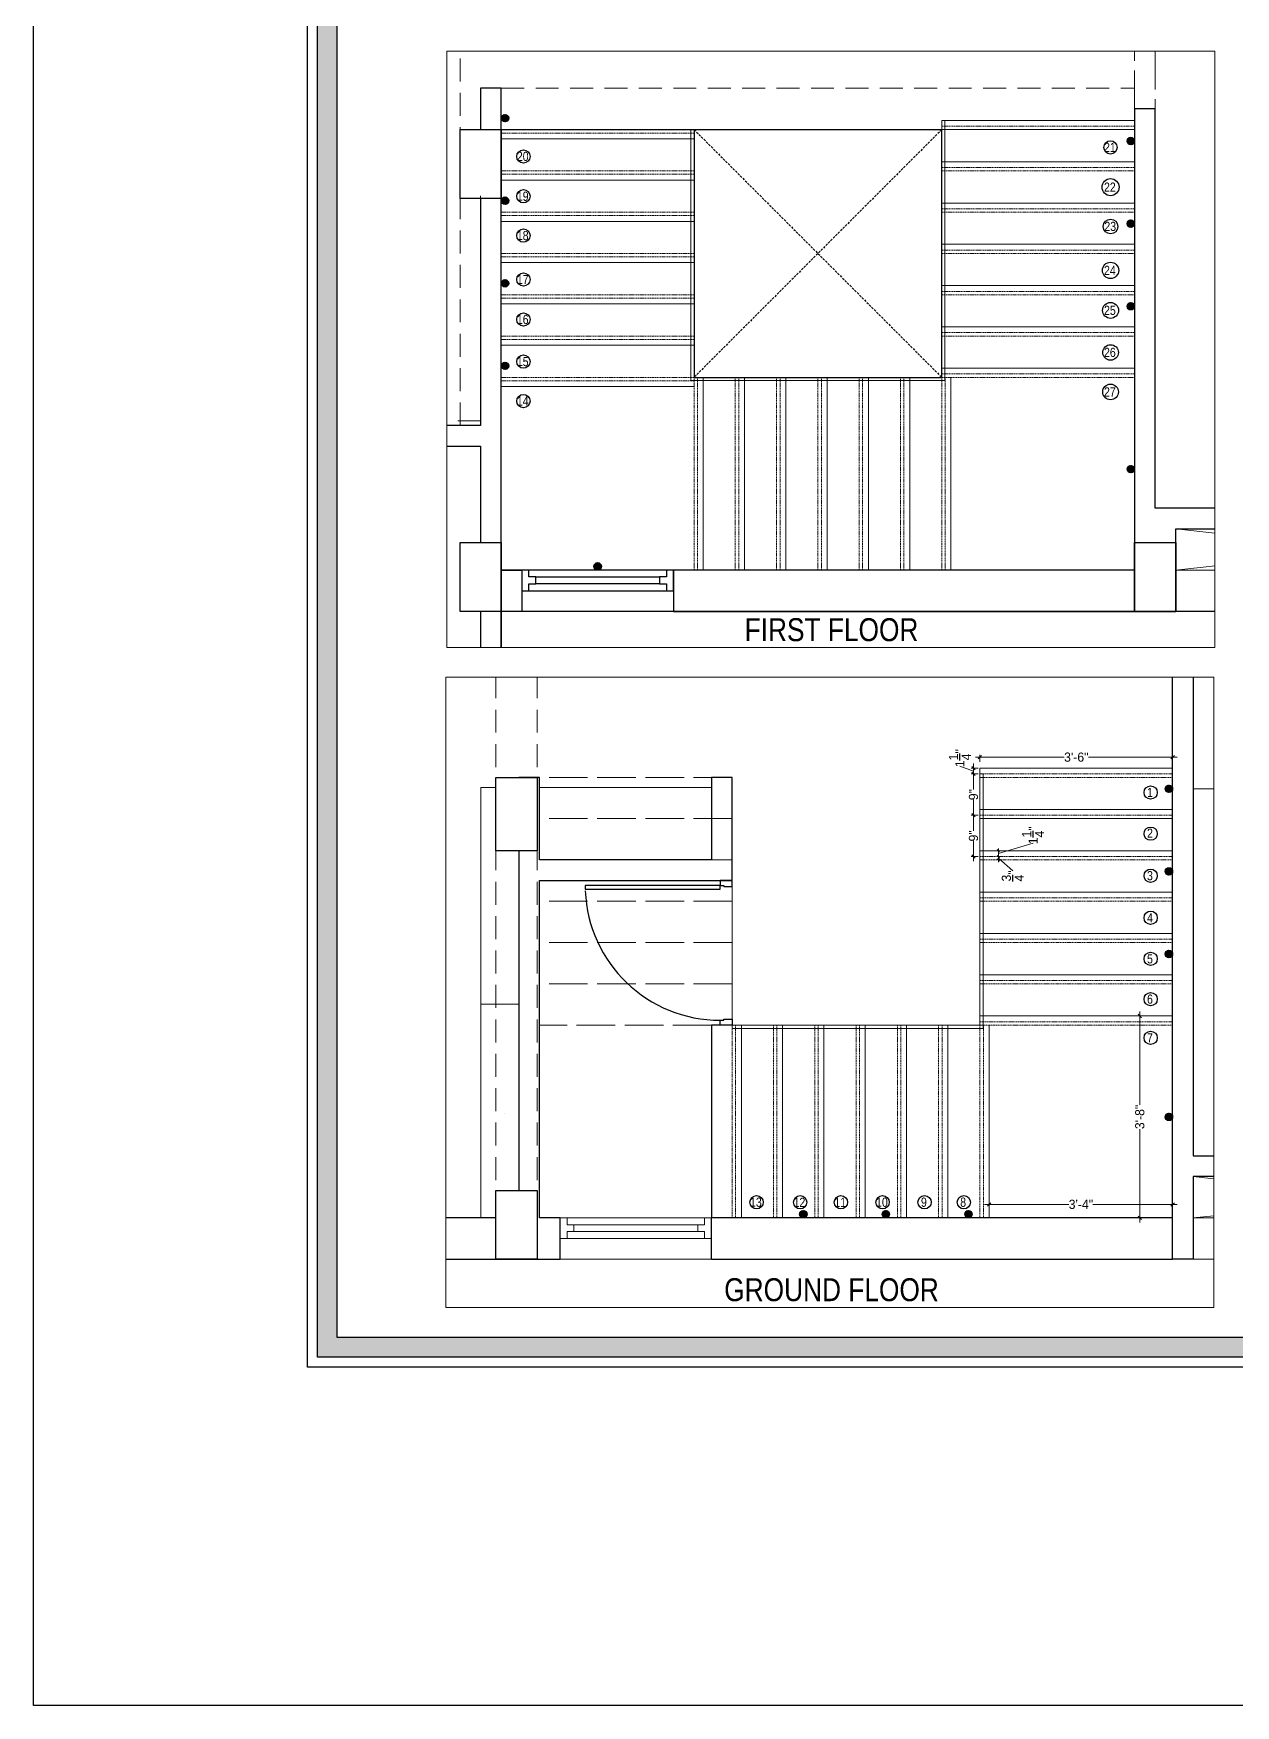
# Model space of a CAD drawing. Header units: millimetres. Extents: x 56222 to 3066687, y -650199 to -121287.
# Drawn here: x 150905.3 to 151167.3, y -180607.4 to -180243 of the extents above; entities that cross this region are included whole.
import ezdxf

# ---------------------------------------------------------------- set-up
doc = ezdxf.new("R2010")
doc.units = ezdxf.units.MM
doc.header["$MEASUREMENT"] = 0
doc.header["$PDMODE"] = 35
for name, pattern in [('ACAD_ISO02W100', [15, 12, -3]), ('ACAD_ISO04W100', [30, 24, -3, 0, -3]), ('DASHED', [0.75, 0.5, -0.25]), ('DASHED2', [0.375, 0.25, -0.125])]:
    doc.linetypes.add(name, pattern=pattern)
doc.layers.get('Defpoints').update_dxf_attribs({"color": 220})
for name, color, linetype in [('AR DOOR', 40, 'Continuous'), ('AR ELE-5', 134, 'Continuous'), ('AR HATCH-7', 7, 'Continuous'), ('GROUND FLOOR  ( Text )', 251, 'Continuous'), ('SECTION ( Text )', 250, 'Continuous')]:
    doc.layers.add(name, color=color, linetype=linetype)
for name, color, linetype, lineweight in [('COLUMN', 1, 'Continuous', 30), ('dim05', 1, 'Continuous', 13), ('FIRST FLOOR', 7, 'Continuous', 9), ('FIRST FLOOR_( PLine )_', 251, 'Continuous', 30), ('FIRST FLOOR_( STAIR )', 251, 'Continuous', 9), ('FUR', 250, 'Continuous', 0), ('GROUND FLOOR', 7, 'Continuous', 9), ('GROUND FLOOR  ( PLINE )', 251, 'Continuous', 30), ('GROUND FLOOR ( DW_RAIL )', 7, 'Continuous', 9), ('GROUND FLOOR ( STAIR )', 251, 'Continuous', 9), ('Labelling', 1, 'Continuous', 25), ('NAME PLATE', 7, 'Continuous', 25), ('SECOND FLOOR', 7, 'Continuous', 9), ('wall', 7, 'Continuous', 30), ('XX~SLAB ( BEAM )~ ( DIM )', 7, 'Continuous', 9)]:
    doc.layers.add(name, color=color, linetype=linetype, lineweight=lineweight)
doc.layers.add('XX~SLAB ( PLINE )', color=251, linetype='Continuous', plot=False)
doc.styles.add('century g', font='GOTHIC.TTF')
doc.styles.add("Cn_BT_0'-0", font='swissc.ttf')
doc.styles.add('KATHA', font='swissc.ttf')
doc.dimstyles.new('Archana', dxfattribs={"dimtxt": 2, "dimasz": 0.75, "dimexe": 0.5, "dimexo": 0.5, "dimgap": 0, "dimtad": 0, "dimzin": 0, "dimdsep": 46, "dimlunit": 4, "dimtxsty": 'century g', "dimblk": 'OBLIQUE', "dimcen": 0, "dimdle": 1, "dimclrd": 256, "dimclre": 256, "dimclrt": 256, "dimadec": 0, "dimazin": 0, "dimtfac": 1, "dimtofl": 0, "dimtmove": 1, "dimatfit": 3, "dimfxl": 1, "dimfxlon": 1, "dimtolj": 1, "dimtzin": 0, "dimlwd": -1, "dimlwe": -1, "dimarcsym": 0})

# ---------------------------------------------------------------- blocks, each defined once
blk = doc.blocks.new('*U18')
for points in [[(0, 0), (0, 1120), (-30, 1120), (-30, 0)], [(40, 0), (0, 0), (0, -30), (-10, -30), (-10, -100), (40, -100)], [(-1160, 0), (-1120, 0), (-1120, -30), (-1110, -30), (-1110, -100), (-1160, -100)]]:
    blk.add_lwpolyline(points, close=True)
at = {"layer": 'AR ELE-5', "linetype": 'ByBlock', "ltscale": 15}
blk.add_arc((2, -1), 1122, 92.373, 179.9653, dxfattribs=at)
blk = doc.blocks.new('_Oblique')
at = {"layer": 'wall', "color": 0, "lineweight": -2}
blk.add_line((-0.5, -0.5), (0.5, 0.5), dxfattribs=at)
blk = doc.blocks.new('*D247')
at = {"layer": 'Defpoints', "color": 0, "lineweight": 30, "transparency": 16777216}
for p in [(151111.55, -180404.41), (151110.15, -180413.41), (151111.55, -180413.41)]:
    blk.add_point(p, dxfattribs=at)
at = {"layer": 'dim05', "transparency": 16777216}
for p, q in [((151111.15, -180404.41), (151109.65, -180404.41)), ((151111.15, -180413.41), (151109.65, -180413.41))]:
    blk.add_line(p, q, dxfattribs=at)
at = {"layer": 'dim05', "color": 240, "true_color": 0xed1f24, "transparency": 16777216}
for p, q in [((151110.15, -180403.41), (151110.15, -180407.8)), ((151110.15, -180414.41), (151110.15, -180410.01))]:
    blk.add_line(p, q, dxfattribs=at)
at = {"layer": 'dim05', "color": 240, "true_color": 0xed1f24, "transparency": 16777216, "xscale": 0.75, "yscale": 0.75, "zscale": 0.75}
for p, rotation in [((151110.15, -180404.41), 90), ((151110.15, -180413.41), 270)]:
    blk.add_blockref('_Oblique', p, dxfattribs=dict(at, rotation=rotation))
at = {"layer": 'dim05', "color": 5, "lineweight": 25, "transparency": 16777216, "insert": (151110.15, -180408.91), "char_height": 2, "attachment_point": 5, "rotation": 90, "style": 'century g'}
blk.add_mtext('\\A1;9"', dxfattribs=at)
blk = doc.blocks.new('*D246')
at = {"layer": 'Defpoints', "color": 0, "lineweight": 30, "transparency": 16777216}
for p in [(151111.55, -180413.41), (151110.15, -180422.41), (151111.55, -180422.41)]:
    blk.add_point(p, dxfattribs=at)
at = {"layer": 'dim05', "color": 240, "true_color": 0xed1f24, "transparency": 16777216}
for p, q in [((151110.15, -180412.41), (151110.15, -180416.8)), ((151110.15, -180423.41), (151110.15, -180419.01))]:
    blk.add_line(p, q, dxfattribs=at)
at = {"layer": 'dim05', "transparency": 16777216}
for p, q in [((151111.15, -180413.41), (151109.65, -180413.41)), ((151111.15, -180422.41), (151109.65, -180422.41))]:
    blk.add_line(p, q, dxfattribs=at)
at = {"layer": 'dim05', "color": 240, "true_color": 0xed1f24, "transparency": 16777216, "xscale": 0.75, "yscale": 0.75, "zscale": 0.75}
for p, rotation in [((151110.15, -180413.41), 90), ((151110.15, -180422.41), 270)]:
    blk.add_blockref('_Oblique', p, dxfattribs=dict(at, rotation=rotation))
at = {"layer": 'dim05', "color": 5, "lineweight": 25, "transparency": 16777216, "insert": (151110.15, -180417.91), "char_height": 2, "attachment_point": 5, "rotation": 90, "style": 'century g'}
blk.add_mtext('\\A1;9"', dxfattribs=at)
blk = doc.blocks.new('*D248')
at = {"layer": 'Defpoints', "color": 0, "lineweight": 30, "transparency": 16777216}
for p in [(151153.55, -180400.76), (151111.55, -180403.16), (151153.55, -180403.16)]:
    blk.add_point(p, dxfattribs=at)
at = {"layer": 'dim05', "color": 240, "true_color": 0xed1f24, "transparency": 16777216}
for p, q in [((151110.55, -180400.76), (151129.92, -180400.76)), ((151154.55, -180400.76), (151135.18, -180400.76))]:
    blk.add_line(p, q, dxfattribs=at)
at = {"layer": 'dim05', "transparency": 16777216}
for p, q in [((151111.55, -180401.76), (151111.55, -180400.26)), ((151153.55, -180401.76), (151153.55, -180400.26))]:
    blk.add_line(p, q, dxfattribs=at)
at = {"layer": 'dim05', "color": 240, "true_color": 0xed1f24, "transparency": 16777216, "xscale": 0.75, "yscale": 0.75, "zscale": 0.75, "rotation": 180}
blk.add_blockref('_Oblique', (151111.55, -180400.76), dxfattribs=at)
at = {"layer": 'dim05', "color": 240, "true_color": 0xed1f24, "transparency": 16777216, "xscale": 0.75, "yscale": 0.75, "zscale": 0.75}
blk.add_blockref('_Oblique', (151153.55, -180400.76), dxfattribs=at)
at = {"layer": 'dim05', "color": 5, "lineweight": 25, "transparency": 16777216, "insert": (151132.55, -180400.76), "char_height": 2, "attachment_point": 5, "style": 'century g'}
blk.add_mtext('\\A1;3\'-6"', dxfattribs=at)
blk = doc.blocks.new('*D249')
at = {"layer": 'Defpoints', "color": 0, "lineweight": 30, "transparency": 16777216}
for p in [(151115.42, -180422.41), (151115.42, -180423.16), (151115.56, -180422.41)]:
    blk.add_point(p, dxfattribs=at)
at = {"layer": 'dim05', "transparency": 16777216}
for p, q in [((151115.42, -180422.41), (151116.06, -180422.41)), ((151115.42, -180423.16), (151116.06, -180423.16))]:
    blk.add_line(p, q, dxfattribs=at)
at = {"layer": 'dim05', "color": 240, "true_color": 0xed1f24, "transparency": 16777216}
for p, q in [((151115.56, -180423.66), (151115.56, -180421.91)), ((151115.56, -180422.78), (151118.71, -180425.5))]:
    blk.add_line(p, q, dxfattribs=at)
at = {"layer": 'dim05', "color": 240, "true_color": 0xed1f24, "transparency": 16777216, "xscale": 0.5, "yscale": 0.5, "zscale": 0.5}
for p, rotation in [((151115.56, -180422.41), 90), ((151115.56, -180423.16), 270)]:
    blk.add_blockref('_Oblique', p, dxfattribs=dict(at, rotation=rotation))
at = {"layer": 'dim05', "color": 5, "lineweight": 25, "transparency": 16777216, "insert": (151118.71, -180426.64), "char_height": 2, "attachment_point": 5, "rotation": 90, "style": 'century g'}
blk.add_mtext('\\A1;{\\H1x;\\S3/4;}"', dxfattribs=at)
blk = doc.blocks.new('*D250')
at = {"layer": 'Defpoints', "color": 0, "lineweight": 30, "transparency": 16777216}
for p in [(151115.56, -180421.16), (151115.56, -180421.16), (151115.56, -180422.41)]:
    blk.add_point(p, dxfattribs=at)
at = {"layer": 'dim05', "color": 240, "true_color": 0xed1f24, "transparency": 16777216}
for p, q in [((151115.56, -180421.78), (151123.14, -180419.51)), ((151115.56, -180422.91), (151115.56, -180420.66))]:
    blk.add_line(p, q, dxfattribs=at)
at = {"layer": 'dim05', "transparency": 16777216}
for p, q in [((151115.56, -180421.16), (151116.06, -180421.16)), ((151115.56, -180422.41), (151116.06, -180422.41))]:
    blk.add_line(p, q, dxfattribs=at)
at = {"layer": 'dim05', "color": 240, "true_color": 0xed1f24, "transparency": 16777216, "xscale": 0.5, "yscale": 0.5, "zscale": 0.5}
for p, rotation in [((151115.56, -180421.16), 90), ((151115.56, -180422.41), 270)]:
    blk.add_blockref('_Oblique', p, dxfattribs=dict(at, rotation=rotation))
at = {"layer": 'dim05', "color": 5, "lineweight": 25, "transparency": 16777216, "insert": (151123.14, -180417.79), "char_height": 2, "attachment_point": 5, "rotation": 90, "style": 'century g'}
blk.add_mtext('\\A1;1{\\H1x;\\S1/4;}"', dxfattribs=at)
blk = doc.blocks.new('*D251')
at = {"layer": 'Defpoints', "color": 0, "lineweight": 30, "transparency": 16777216}
for p in [(151153.55, -180457.16), (151146.4, -180501.16), (151153.55, -180501.16)]:
    blk.add_point(p, dxfattribs=at)
at = {"layer": 'dim05', "color": 240, "true_color": 0xed1f24, "transparency": 16777216}
for p, q in [((151146.4, -180456.16), (151146.4, -180476.53)), ((151146.4, -180502.16), (151146.4, -180481.79))]:
    blk.add_line(p, q, dxfattribs=at)
at = {"layer": 'dim05', "transparency": 16777216}
for p, q in [((151147.4, -180457.16), (151145.9, -180457.16)), ((151147.4, -180501.16), (151145.9, -180501.16))]:
    blk.add_line(p, q, dxfattribs=at)
at = {"layer": 'dim05', "color": 240, "true_color": 0xed1f24, "transparency": 16777216, "xscale": 0.75, "yscale": 0.75, "zscale": 0.75}
for p, rotation in [((151146.4, -180457.16), 90), ((151146.4, -180501.16), 270)]:
    blk.add_blockref('_Oblique', p, dxfattribs=dict(at, rotation=rotation))
at = {"layer": 'dim05', "color": 5, "lineweight": 25, "transparency": 16777216, "insert": (151146.4, -180479.16), "char_height": 2, "attachment_point": 5, "rotation": 90, "style": 'century g'}
blk.add_mtext('\\A1;3\'-8"', dxfattribs=at)
blk = doc.blocks.new('*D252')
at = {"layer": 'Defpoints', "color": 0, "lineweight": 30, "transparency": 16777216}
for p in [(151110.15, -180403.16), (151111.55, -180403.16), (151111.55, -180404.41)]:
    blk.add_point(p, dxfattribs=at)
at = {"layer": 'dim05', "color": 240, "true_color": 0xed1f24, "transparency": 16777216}
for p, q in [((151110.15, -180403.78), (151107.18, -180402.7)), ((151110.15, -180405.41), (151110.15, -180402.16))]:
    blk.add_line(p, q, dxfattribs=at)
at = {"layer": 'dim05', "transparency": 16777216}
for p, q in [((151111.15, -180403.16), (151109.65, -180403.16)), ((151111.15, -180404.41), (151109.65, -180404.41))]:
    blk.add_line(p, q, dxfattribs=at)
at = {"layer": 'dim05', "color": 240, "true_color": 0xed1f24, "transparency": 16777216, "xscale": 0.75, "yscale": 0.75, "zscale": 0.75}
for p, rotation in [((151110.15, -180403.16), 90), ((151110.15, -180404.41), 270)]:
    blk.add_blockref('_Oblique', p, dxfattribs=dict(at, rotation=rotation))
at = {"layer": 'dim05', "color": 5, "lineweight": 25, "transparency": 16777216, "insert": (151107.18, -180400.98), "char_height": 2, "attachment_point": 5, "rotation": 90, "style": 'century g'}
blk.add_mtext('\\A1;1{\\H1x;\\S1/4;}"', dxfattribs=at)
blk = doc.blocks.new('LAYOUT FILE')
at = {"layer": 'NAME PLATE', "true_color": 0xd39e00}
h = blk.add_hatch(color=42, dxfattribs=at)
h.paths.add_polyline_path([(3346889.83, -513806.18), (3346889.83, -514260.7), (3347535.56, -514260.7), (3347535.56, -513806.18)])
h.paths.add_polyline_path([(3346894.36, -513810.71), (3347531.03, -513810.71), (3347531.03, -514256.17), (3346894.36, -514256.17)], flags=16)
at = {"layer": 'NAME PLATE', "color": 42, "true_color": 0xd39e00}
for points in [[(3346887.56, -513803.91), (3347537.83, -513803.91), (3347537.83, -514262.96), (3346887.56, -514262.96)], [(3346889.83, -513806.18), (3347535.56, -513806.18), (3347535.56, -514260.7), (3346889.83, -514260.7)], [(3346894.36, -513810.71), (3347531.03, -513810.71), (3347531.03, -514256.17), (3346894.36, -514256.17)]]:
    blk.add_lwpolyline(points, close=True, dxfattribs=at)
blk = doc.blocks.new('*D310')
at = {"layer": 'Defpoints', "color": 0, "lineweight": 30, "transparency": 16777216}
for p in [(151113.55, -180498.22), (151153.55, -180498.22), (151153.55, -180498.22)]:
    blk.add_point(p, dxfattribs=at)
at = {"layer": 'dim05', "color": 240, "true_color": 0xed1f24, "transparency": 16777216}
for p, q in [((151112.55, -180498.22), (151130.92, -180498.22)), ((151154.55, -180498.22), (151136.18, -180498.22))]:
    blk.add_line(p, q, dxfattribs=at)
at = {"layer": 'dim05', "transparency": 16777216}
for p, q in [((151113.55, -180498.22), (151113.55, -180497.72)), ((151153.55, -180498.22), (151153.55, -180497.72))]:
    blk.add_line(p, q, dxfattribs=at)
at = {"layer": 'dim05', "color": 240, "true_color": 0xed1f24, "transparency": 16777216, "xscale": 0.75, "yscale": 0.75, "zscale": 0.75, "rotation": 180}
blk.add_blockref('_Oblique', (151113.55, -180498.22), dxfattribs=at)
at = {"layer": 'dim05', "color": 240, "true_color": 0xed1f24, "transparency": 16777216, "xscale": 0.75, "yscale": 0.75, "zscale": 0.75}
blk.add_blockref('_Oblique', (151153.55, -180498.22), dxfattribs=at)
at = {"layer": 'dim05', "color": 5, "lineweight": 25, "transparency": 16777216, "insert": (151133.55, -180498.22), "char_height": 2, "attachment_point": 5, "style": 'century g'}
blk.add_mtext('\\A1;3\'-4"', dxfattribs=at)

msp = doc.modelspace()

# ---------------------------------------------------------------- hatches: boundary and pattern name
at = {"layer": 'AR HATCH-7', "lineweight": 30, "true_color": 0xcd6928, "transparency": 33554684}
h = msp.add_hatch(dxfattribs=at)
h.set_pattern_fill('ANSI31', color=32)
h.set_pattern_definition([(45, (-144.69564, 146.16683), (-0.08838834765, 0.08838834765), [])])
h.paths.add_polyline_path([(151008.856, -180261.489, 1), (151007.234, -180261.489, 1)])
h = msp.add_hatch(dxfattribs=at)
h.set_pattern_fill('ANSI31', color=32)
h.set_pattern_definition([(45, (-8.31787, 141.16683), (-0.08838834765, 0.08838834765), [])])
h.paths.add_polyline_path([(151145.234, -180266.489, 1), (151143.612, -180266.489, 1)])
h = msp.add_hatch(dxfattribs=at)
h.set_pattern_fill('ANSI31', color=32)
h.set_pattern_definition([(45, (-144.69564, 128.16683), (-0.08838834765, 0.08838834765), [])])
h.paths.add_polyline_path([(151008.856, -180279.489, 1), (151007.234, -180279.489, 1)])
h = msp.add_hatch(dxfattribs=at)
h.set_pattern_fill('ANSI31', color=32)
h.set_pattern_definition([(45, (-8.31787, 123.16683), (-0.08838834765, 0.08838834765), [])])
h.paths.add_polyline_path([(151145.234, -180284.489, 1), (151143.612, -180284.489, 1)])
h = msp.add_hatch(dxfattribs=at)
h.set_pattern_fill('ANSI31', color=32)
h.set_pattern_definition([(45, (-144.69564, 110.16683), (-0.08838834765, 0.08838834765), [])])
h.paths.add_polyline_path([(151008.856, -180297.489, 1), (151007.234, -180297.489, 1)])
h = msp.add_hatch(dxfattribs=at)
h.set_pattern_fill('ANSI31', color=32)
h.set_pattern_definition([(45, (-8.31787, 105.16683), (-0.08838834765, 0.08838834765), [])])
h.paths.add_polyline_path([(151145.234, -180302.489, 1), (151143.612, -180302.489, 1)])
h = msp.add_hatch(dxfattribs=at)
h.set_pattern_fill('ANSI31', color=32)
h.set_pattern_definition([(45, (-144.69564, 92.16683), (-0.08838834765, 0.08838834765), [])])
h.paths.add_polyline_path([(151008.856, -180315.489, 1), (151007.234, -180315.489, 1)])
h = msp.add_hatch(dxfattribs=at)
h.set_pattern_fill('ANSI31', color=32)
h.set_pattern_definition([(45, (-8.31787, 69.66683), (-0.08838834765, 0.08838834765), [])])
h.paths.add_polyline_path([(151145.234, -180337.989, 1), (151143.612, -180337.989, 1)])
h = msp.add_hatch(dxfattribs=at)
h.set_pattern_fill('ANSI31', color=32)
h.set_pattern_definition([(45, (-124.50677, 48.47794), (-0.08838834765, 0.08838834765), [])])
h.paths.add_polyline_path([(151029.045, -180359.178, 1), (151027.423, -180359.178, 1)])
h = msp.add_hatch(dxfattribs=at)
h.set_pattern_fill('ANSI31', color=32)
h.set_pattern_definition([(45, (0, 0), (-0.08838834765, 0.08838834765), [])])
h.paths.add_polyline_path([(151153.552, -180407.656, 1), (151151.93, -180407.656, 1)])
h = msp.add_hatch(dxfattribs=at)
h.set_pattern_fill('ANSI31', color=32)
h.set_pattern_definition([(45, (-3e-11, -18), (-0.08838834765, 0.08838834765), [])])
h.paths.add_polyline_path([(151153.552, -180425.656, 1), (151151.93, -180425.656, 1)])
h = msp.add_hatch(dxfattribs=at)
h.set_pattern_fill('ANSI31', color=32)
h.set_pattern_definition([(45, (-3e-11, -36), (-0.08838834765, 0.08838834765), [])])
h.paths.add_polyline_path([(151153.552, -180443.656, 1), (151151.93, -180443.656, 1)])
h = msp.add_hatch(dxfattribs=at)
h.set_pattern_fill('ANSI31', color=32)
h.set_pattern_definition([(45, (-3e-11, -71.5), (-0.08838834765, 0.08838834765), [])])
h.paths.add_polyline_path([(151153.552, -180479.156, 1), (151151.93, -180479.156, 1)])
h = msp.add_hatch(dxfattribs=at)
h.set_pattern_fill('ANSI31', color=32)
h.set_pattern_definition([(45, (-79.68889, -92.68889), (-0.08838834765, 0.08838834765), [])])
h.paths.add_polyline_path([(151073.863, -180500.345, 1), (151072.241, -180500.345, 1)])
h = msp.add_hatch(dxfattribs=at)
h.set_pattern_fill('ANSI31', color=32)
h.set_pattern_definition([(45, (-61.68889, -92.68889), (-0.08838834765, 0.08838834765), [])])
h.paths.add_polyline_path([(151091.863, -180500.345, 1), (151090.241, -180500.345, 1)])
h = msp.add_hatch(dxfattribs=at)
h.set_pattern_fill('ANSI31', color=32)
h.set_pattern_definition([(45, (-43.68889, -92.68889), (-0.08838834765, 0.08838834765), [])])
h.paths.add_polyline_path([(151109.863, -180500.345, 1), (151108.241, -180500.345, 1)])

# ---------------------------------------------------------------- linework, layer by layer
at = {"layer": 'COLUMN'}
for points in [[(150998.234, -180263.989), (151007.234, -180263.989), (151007.234, -180278.989), (150998.234, -180278.989)], [(150998.234, -180353.989), (151007.234, -180353.989), (151007.234, -180368.989), (150998.234, -180368.989)], [(151145.234, -180353.989), (151154.234, -180353.989), (151154.234, -180368.989), (151145.234, -180368.989)]]:
    msp.add_lwpolyline(points, close=True, dxfattribs=at)
at = {"layer": 'dim05', "color": 3, "lineweight": 30}
msp.add_lwpolyline([(150905.266, -180044.161), (151644.318, -180044.161), (151644.318, -180607.434), (150905.266, -180607.434)], close=True, dxfattribs=at)
at = {"layer": 'FIRST FLOOR'}
for p, q in [((151007.234, -180376.891), (151007.234, -180254.989)), ((151145.234, -180259.489), (151149.734, -180259.489)), ((151145.234, -180260.989), (151145.234, -180368.989)), ((151149.734, -180260.989), (151149.734, -180346.489)), ((151002.734, -180327.962), (151002.734, -180278.462)), ((151002.734, -180328.489), (151002.734, -180278.989)), ((151007.234, -180278.989), (151002.734, -180278.989)), ((151002.734, -180328.489), (150995.332, -180328.489)), ((151002.734, -180332.989), (150995.332, -180332.989)), ((151002.734, -180353.989), (151002.734, -180332.989)), ((151149.734, -180346.489), (151162.744, -180346.489)), ((151145.234, -180359.989), (151007.234, -180359.989)), ((151044.734, -180359.989), (151044.734, -180368.989)), ((151162.788, -180359.989), (151154.234, -180359.989)), ((151162.818, -180368.989), (150998.234, -180368.989)), ((151002.734, -180376.891), (151002.734, -180368.989))]:
    msp.add_line(p, q, dxfattribs=at)
at = {"layer": 'FIRST FLOOR', "linetype": 'ACAD_ISO02W100', "ltscale": 0.7}
msp.add_lwpolyline([(151149.734, -180246.889), (151149.734, -180259.489), (151145.234, -180259.489), (151145.234, -180246.889)], dxfattribs=at)
at = {"layer": 'FIRST FLOOR', "ltscale": 0.7}
msp.add_lwpolyline([(151002.734, -180368.989), (151002.734, -180376.891)], dxfattribs=at)
at = {"layer": 'FIRST FLOOR_( PLine )_'}
for points in [[(151007.234, -180376.891), (151007.234, -180254.989), (151002.734, -180254.989), (151002.734, -180263.989)], [(151162.744, -180346.489), (151149.734, -180346.489), (151149.734, -180259.489), (151145.234, -180259.489), (151145.234, -180368.989), (151149.734, -180368.989), (151154.234, -180368.989), (151154.234, -180350.989), (151162.759, -180350.989)], [(151002.734, -180278.989), (151002.734, -180328.489), (150995.332, -180328.489)], [(150995.332, -180332.989), (151002.734, -180332.989), (151002.734, -180353.989)], [(151002.734, -180368.989), (151002.734, -180376.891)]]:
    msp.add_lwpolyline(points, dxfattribs=at)
for points in [[(151007.234, -180359.989), (151011.734, -180359.989), (151011.734, -180368.989), (151007.234, -180368.989)], [(151145.234, -180359.989), (151044.734, -180359.989), (151044.734, -180364.489), (151044.734, -180368.989), (151145.234, -180368.989)]]:
    msp.add_lwpolyline(points, close=True, dxfattribs=at)
at = {"layer": 'FIRST FLOOR_( STAIR )'}
msp.add_line((151049.234, -180263.989), (151007.234, -180263.989), dxfattribs=at)
msp.add_lwpolyline([(151048.534, -180263.989), (151049.234, -180263.989), (151049.234, -180317.989), (151103.234, -180317.989), (151103.234, -180261.989), (151103.934, -180261.989), (151103.934, -180318.689), (151048.534, -180318.689), (151048.534, -180263.989)], close=True, dxfattribs=at)
at = {"layer": 'FUR'}
msp.add_line((151007.921, -180478.467), (151007.921, -180478.467), dxfattribs=at)
at = {"layer": 'GROUND FLOOR', "color": 1, "linetype": 'ACAD_ISO04W100'}
for p, q in [((151154.234, -180350.989), (151162.762, -180351.937)), ((151162.785, -180359.039), (151154.234, -180359.989)), ((151158.052, -180492.156), (151162.514, -180492.626)), ((151162.514, -180500.686), (151158.052, -180501.156))]:
    msp.add_line(p, q, dxfattribs=at)
at = {"layer": 'GROUND FLOOR'}
for p, q in [((151153.552, -180383.291), (151153.552, -180510.156)), ((151158.052, -180383.291), (151158.052, -180487.656)), ((151053.052, -180423.156), (151053.052, -180405.156)), ((151057.552, -180427.656), (151057.552, -180405.156)), ((151158.052, -180407.656), (151162.514, -180407.656)), ((151158.052, -180492.156), (151158.052, -180510.156)), ((151006.052, -180501.156), (150995.117, -180501.156)), ((151153.552, -180501.156), (151020.052, -180501.156)), ((151162.514, -180510.156), (150995.117, -180510.156))]:
    msp.add_line(p, q, dxfattribs=at)
at = {"layer": 'GROUND FLOOR', "color": 5}
msp.add_line((151057.552, -180427.656), (151015.552, -180427.656), dxfattribs=at)
at = {"layer": 'GROUND FLOOR', "linetype": 'ACAD_ISO02W100', "ltscale": 0.7}
msp.add_line((151162.514, -180501.156), (151158.052, -180501.156), dxfattribs=at)
at = {"layer": 'GROUND FLOOR'}
for points in [[(151049.234, -180263.989), (151049.234, -180317.989), (151103.234, -180317.989), (151103.234, -180263.989)], [(151111.552, -180405.156), (151111.552, -180459.156), (151057.552, -180459.156)]]:
    msp.add_lwpolyline(points, dxfattribs=at)
at = {"layer": 'GROUND FLOOR  ( PLINE )', "transparency": 33554508}
for p, q in [((151057.552, -180459.156), (151053.052, -180459.156)), ((151053.052, -180459.156), (151053.052, -180501.156))]:
    msp.add_line(p, q, dxfattribs=at)
at = {"layer": 'GROUND FLOOR  ( PLINE )'}
for p, q in [((151153.552, -180501.156), (151053.052, -180501.156)), ((151053.052, -180510.156), (151053.052, -180501.156)), ((151153.552, -180510.156), (151153.552, -180501.156)), ((151053.052, -180510.156), (151153.552, -180510.156))]:
    msp.add_line(p, q, dxfattribs=at)
at = {"layer": 'GROUND FLOOR  ( PLINE )', "lineweight": 0}
for points in [[(150995.332, -180246.889), (151162.73, -180246.889), (151162.73, -180376.891), (150995.332, -180376.891)], [(150995.117, -180383.291), (151162.514, -180383.291), (151162.514, -180520.685), (150995.117, -180520.685)]]:
    msp.add_lwpolyline(points, close=True, dxfattribs=at)
at = {"layer": 'GROUND FLOOR  ( PLINE )'}
for points in [[(151162.514, -180492.156), (151158.052, -180492.156), (151158.052, -180510.156), (151153.552, -180510.156), (151153.552, -180383.291)], [(151158.052, -180383.291), (151158.052, -180487.656)], [(151015.552, -180501.156), (151015.552, -180427.656), (151057.552, -180427.656), (151057.552, -180405.156), (151053.052, -180405.156), (151053.052, -180423.156), (151015.552, -180423.156), (151015.552, -180405.156), (151011.052, -180405.156)], [(151011.052, -180421.156), (151011.052, -180495.156)], [(151158.052, -180487.656), (151162.514, -180487.656)], [(151006.052, -180501.156), (150995.117, -180501.156)], [(151015.552, -180510.156), (151015.552, -180510.156), (151020.052, -180510.156), (151020.052, -180501.156), (151015.552, -180501.156)], [(150995.117, -180510.156), (151015.552, -180510.156)]]:
    msp.add_lwpolyline(points, dxfattribs=at)
at = {"layer": 'GROUND FLOOR ( DW_RAIL )'}
msp.add_lwpolyline([(151053.052, -180501.156), (151051.552, -180501.156), (151051.552, -180502.656), (151050.052, -180502.656), (151050.052, -180504.156), (151023.052, -180504.156), (151023.052, -180502.656), (151021.552, -180502.656), (151021.552, -180501.156), (151020.052, -180501.156), (151020.052, -180505.656), (151021.552, -180505.656), (151021.552, -180504.156), (151023.052, -180504.156), (151023.052, -180502.656), (151050.052, -180502.656), (151050.052, -180504.156), (151051.552, -180504.156), (151051.552, -180505.656), (151053.052, -180505.656), (151053.052, -180501.156), (151020.052, -180501.156), (151020.052, -180505.656), (151053.052, -180505.656)], close=True, dxfattribs=at)
at = {"layer": 'GROUND FLOOR ( STAIR )', "linetype": 'Continuous'}
for p, q in [((151103.234, -180261.989), (151145.234, -180261.989)), ((151049.234, -180265.989), (151007.234, -180265.989)), ((151103.234, -180270.989), (151145.234, -180270.989)), ((151049.234, -180274.989), (151007.234, -180274.989)), ((151103.234, -180279.989), (151145.234, -180279.989)), ((151049.234, -180283.989), (151007.234, -180283.989)), ((151103.234, -180288.989), (151145.234, -180288.989)), ((151049.234, -180292.989), (151007.234, -180292.989)), ((151103.234, -180297.989), (151145.234, -180297.989)), ((151049.234, -180301.989), (151007.234, -180301.989)), ((151103.234, -180306.989), (151145.234, -180306.989)), ((151049.234, -180310.989), (151007.234, -180310.989)), ((151103.234, -180315.989), (151145.234, -180315.989)), ((151049.234, -180319.989), (151007.234, -180319.989)), ((151051.234, -180317.989), (151051.234, -180359.989)), ((151060.234, -180317.989), (151060.234, -180359.989)), ((151069.234, -180317.989), (151069.234, -180359.989)), ((151078.234, -180317.989), (151078.234, -180359.989)), ((151087.234, -180317.989), (151087.234, -180359.989)), ((151096.234, -180317.989), (151096.234, -180359.989)), ((151105.234, -180317.989), (151105.234, -180359.989)), ((151111.552, -180403.156), (151153.552, -180403.156)), ((151111.552, -180404.406), (151111.552, -180403.156)), ((151111.552, -180412.156), (151153.552, -180412.156)), ((151111.552, -180421.156), (151153.552, -180421.156)), ((151111.552, -180430.156), (151153.552, -180430.156)), ((151111.552, -180439.156), (151153.552, -180439.156)), ((151111.552, -180448.156), (151153.552, -180448.156)), ((151059.552, -180459.156), (151059.552, -180501.156)), ((151068.552, -180459.156), (151068.552, -180501.156)), ((151077.552, -180459.156), (151077.552, -180501.156)), ((151086.552, -180459.156), (151086.552, -180501.156)), ((151095.552, -180459.156), (151095.552, -180501.156)), ((151104.552, -180459.156), (151104.552, -180501.156)), ((151111.552, -180457.156), (151153.552, -180457.156)), ((151113.552, -180459.156), (151113.552, -180501.156))]:
    msp.add_line(p, q, dxfattribs=at)
at = {"layer": 'GROUND FLOOR ( STAIR )', "linetype": 'DASHED2'}
for p, q in [((151049.234, -180264.739), (151007.234, -180264.739)), ((151103.234, -180263.239), (151145.234, -180263.239)), ((151145.234, -180263.989), (151103.234, -180263.989)), ((151103.234, -180263.989), (151103.234, -180359.989)), ((151103.234, -180263.989), (151145.234, -180263.989)), ((151049.234, -180272.989), (151007.234, -180272.989)), ((151049.234, -180273.739), (151007.234, -180273.739)), ((151103.234, -180272.239), (151145.234, -180272.239)), ((151145.234, -180272.989), (151103.234, -180272.989)), ((151103.234, -180281.239), (151145.234, -180281.239)), ((151049.234, -180281.989), (151007.234, -180281.989)), ((151049.234, -180282.739), (151007.234, -180282.739)), ((151145.234, -180281.989), (151103.234, -180281.989)), ((151049.234, -180290.989), (151007.234, -180290.989)), ((151049.234, -180291.739), (151007.234, -180291.739)), ((151103.234, -180290.239), (151145.234, -180290.239)), ((151145.234, -180290.989), (151103.234, -180290.989)), ((151103.234, -180299.239), (151145.234, -180299.239)), ((151049.234, -180299.989), (151007.234, -180299.989)), ((151049.234, -180300.739), (151007.234, -180300.739)), ((151145.234, -180299.989), (151103.234, -180299.989)), ((151049.234, -180308.989), (151007.234, -180308.989)), ((151049.234, -180309.739), (151007.234, -180309.739)), ((151103.234, -180308.239), (151145.234, -180308.239)), ((151145.234, -180308.989), (151103.234, -180308.989)), ((151103.234, -180317.239), (151145.234, -180317.239)), ((151145.234, -180317.989), (151007.234, -180317.989)), ((151049.234, -180318.739), (151007.234, -180318.739)), ((151049.234, -180317.989), (151049.234, -180359.989)), ((151049.984, -180317.989), (151049.984, -180359.989)), ((151058.234, -180317.989), (151058.234, -180359.989)), ((151058.984, -180317.989), (151058.984, -180359.989)), ((151067.234, -180317.989), (151067.234, -180359.989)), ((151067.984, -180317.989), (151067.984, -180359.989)), ((151076.234, -180317.989), (151076.234, -180359.989)), ((151076.984, -180317.989), (151076.984, -180359.989)), ((151085.234, -180317.989), (151085.234, -180359.989)), ((151085.984, -180317.989), (151085.984, -180359.989)), ((151094.234, -180317.989), (151094.234, -180359.989)), ((151094.984, -180317.989), (151094.984, -180359.989)), ((151103.984, -180317.989), (151103.984, -180359.989)), ((151111.552, -180404.406), (151153.552, -180404.406)), ((151153.552, -180405.156), (151111.552, -180405.156)), ((151111.552, -180413.406), (151153.552, -180413.406)), ((151153.552, -180414.156), (151111.552, -180414.156)), ((151111.552, -180414.156), (151153.552, -180414.156)), ((151111.552, -180422.406), (151153.552, -180422.406)), ((151153.552, -180423.156), (151111.552, -180423.156)), ((151111.552, -180431.406), (151153.552, -180431.406)), ((151153.552, -180432.156), (151111.552, -180432.156)), ((151111.552, -180440.406), (151153.552, -180440.406)), ((151153.552, -180441.156), (151111.552, -180441.156)), ((151111.552, -180449.406), (151153.552, -180449.406)), ((151153.552, -180450.156), (151111.552, -180450.156)), ((151057.552, -180501.156), (151057.552, -180459.156)), ((151058.302, -180459.156), (151058.302, -180501.156)), ((151066.552, -180459.156), (151066.552, -180501.156)), ((151067.302, -180459.156), (151067.302, -180501.156)), ((151075.552, -180459.156), (151075.552, -180501.156)), ((151076.302, -180459.156), (151076.302, -180501.156)), ((151084.552, -180459.156), (151084.552, -180501.156)), ((151085.302, -180459.156), (151085.302, -180501.156)), ((151093.552, -180459.156), (151093.552, -180501.156)), ((151094.302, -180459.156), (151094.302, -180501.156)), ((151102.552, -180459.156), (151102.552, -180501.156)), ((151103.302, -180459.156), (151103.302, -180501.156)), ((151111.552, -180458.406), (151153.552, -180458.406)), ((151153.552, -180459.156), (151111.552, -180459.156)), ((151111.552, -180459.156), (151111.552, -180501.156)), ((151112.302, -180459.156), (151112.302, -180501.156))]:
    msp.add_line(p, q, dxfattribs=at)
at = {"layer": 'GROUND FLOOR ( STAIR )', "color": 5, "linetype": 'ACAD_ISO02W100', "ltscale": 0.7}
for p, q in [((151057.552, -180405.156), (151015.552, -180405.156)), ((151057.552, -180414.156), (151015.552, -180414.156)), ((151057.552, -180423.156), (151015.552, -180423.156)), ((151057.552, -180427.656), (151057.552, -180459.156)), ((151057.552, -180432.156), (151015.552, -180432.156)), ((151057.552, -180441.156), (151015.552, -180441.156)), ((151057.552, -180450.156), (151015.552, -180450.156)), ((151053.052, -180459.156), (151015.552, -180459.156))]:
    msp.add_line(p, q, dxfattribs=at)
at = {"layer": 'GROUND FLOOR ( STAIR )'}
for p, q in [((151111.552, -180459.156), (151111.552, -180404.406)), ((151111.552, -180404.406), (151112.252, -180404.406)), ((151111.552, -180405.156), (151111.552, -180459.156)), ((151112.252, -180404.406), (151112.252, -180459.856)), ((151111.552, -180459.156), (151057.552, -180459.156)), ((151057.552, -180459.156), (151111.552, -180459.156)), ((151057.552, -180459.856), (151057.552, -180459.156)), ((151112.252, -180459.856), (151057.552, -180459.856))]:
    msp.add_line(p, q, dxfattribs=at)
at = {"layer": 'GROUND FLOOR ( STAIR )', "color": 32, "lineweight": 30, "true_color": 0xcd6928}
for centre in [(151008.045, -180261.489), (151144.423, -180266.489), (151008.045, -180279.489), (151144.423, -180284.489), (151008.045, -180297.489), (151144.423, -180302.489), (151008.045, -180315.489), (151144.423, -180337.989), (151028.234, -180359.178), (151152.741, -180407.656), (151152.741, -180425.656), (151152.741, -180443.656), (151152.741, -180479.156), (151073.052, -180500.345), (151091.052, -180500.345), (151109.052, -180500.345)]:
    msp.add_circle(centre, 0.811, dxfattribs=at)
at = {"layer": 'Labelling', "color": 251, "linetype": 'DASHED', "lineweight": 0, "ltscale": 10, "true_color": 0x636466}
for p, q in [((150998.234, -180328.489), (150998.234, -180246.889)), ((151007.234, -180254.989), (151145.234, -180254.989)), ((151002.734, -180327.489), (150995.332, -180327.489))]:
    msp.add_line(p, q, dxfattribs=at)
at = {"layer": 'Labelling', "color": 9, "linetype": 'DASHED', "lineweight": 0, "ltscale": 10, "true_color": 0xc7c8ca}
for p, q in [((151006.052, -180500.405), (151006.052, -180383.291)), ((151015.052, -180500.405), (151015.052, -180383.291))]:
    msp.add_line(p, q, dxfattribs=at)
at = {"layer": 'Labelling', "lineweight": 30, "ltscale": 10}
for points in [[(151006.052, -180405.156), (151015.052, -180405.156), (151015.052, -180421.156), (151006.052, -180421.156)], [(151006.052, -180495.156), (151015.052, -180495.156), (151015.052, -180510.156), (151006.052, -180510.156)]]:
    msp.add_lwpolyline(points, close=True, dxfattribs=at)
at = {"layer": 'SECOND FLOOR', "color": 18, "lineweight": 25, "true_color": 0x000000}
for centre, radius in [((151140.014, -180267.864), 1.447), ((151012.052, -180269.853), 1.447), ((151012.052, -180278.528), 1.447), ((151140.014, -180276.539), 1.859), ((151140.014, -180285.107), 1.605), ((151012.052, -180287.096), 1.447), ((151012.052, -180296.665), 1.447), ((151140.014, -180294.676), 1.783), ((151140.014, -180303.394), 1.733), ((151012.052, -180305.383), 1.447), ((151012.052, -180314.551), 1.447), ((151140.014, -180312.562), 1.699), ((151140.014, -180321.16), 1.715), ((151012.052, -180323.149), 1.447), ((151148.755, -180408.448), 1.447), ((151148.755, -180417.428), 1.447), ((151148.755, -180426.591), 1.447), ((151148.755, -180435.756), 1.447), ((151148.755, -180444.709), 1.447), ((151148.755, -180453.497), 1.447), ((151148.755, -180461.916), 1.447), ((151062.874, -180497.751), 1.447), ((151072.364, -180497.751), 1.447), ((151081.251, -180497.751), 1.447), ((151090.342, -180497.751), 1.447), ((151099.482, -180497.751), 1.447), ((151108.036, -180497.751), 1.447)]:
    msp.add_circle(centre, radius, dxfattribs=at)
at = {"layer": 'XX~SLAB ( BEAM )~ ( DIM )', "color": 244, "lineweight": 0, "true_color": 0x991b1e}
msp.add_line((151057.552, -180459.156), (151057.552, -180427.656), dxfattribs=at)
for points in [[(151153.552, -180407.386), (151153.552, -180407.386), (151153.552, -180383.291)], [(151006.052, -180407.386), (151002.784, -180407.386), (151002.784, -180454.616), (151011.052, -180454.616), (151011.052, -180421.156)], [(151053.052, -180407.386), (151015.552, -180407.386)], [(151053.052, -180407.386), (151015.552, -180407.386)], [(151153.552, -180407.386), (151153.552, -180407.386), (151153.552, -180454.616)], [(151006.052, -180501.156), (151002.784, -180501.156), (151002.784, -180454.616), (151011.052, -180454.616), (151011.052, -180495.156)], [(151144.516, -180501.156), (151153.552, -180501.156), (151153.552, -180454.616)], [(151053.052, -180501.156), (151015.552, -180501.156)], [(151073.65, -180501.156), (151144.516, -180501.156)]]:
    msp.add_lwpolyline(points, dxfattribs=at)
at = {"layer": 'XX~SLAB ( PLINE )'}
for p, q in [((151007.234, -180263.989), (151049.234, -180263.989)), ((151007.234, -180359.989), (151007.234, -180263.989)), ((151049.234, -180263.989), (151103.234, -180263.989)), ((151049.234, -180263.989), (151049.234, -180317.989)), ((151103.234, -180317.989), (151103.234, -180263.989)), ((151145.234, -180263.989), (151145.234, -180359.989)), ((151049.234, -180317.989), (151103.234, -180317.989)), ((151145.234, -180359.989), (151007.234, -180359.989))]:
    msp.add_line(p, q, dxfattribs=at)
at = {"layer": 'XX~SLAB ( PLINE )', "color": 159, "linetype": 'DASHED', "true_color": 0x22346e}
for p, q in [((151103.234, -180263.989), (151049.234, -180317.989)), ((151049.234, -180263.989), (151103.234, -180317.989))]:
    msp.add_line(p, q, dxfattribs=at)
at = {"layer": 'XX~SLAB ( PLINE )'}
msp.add_lwpolyline([(151044.734, -180359.989), (151043.234, -180359.989), (151043.234, -180361.489), (151041.734, -180361.489), (151041.734, -180362.989), (151014.734, -180362.989), (151014.734, -180361.489), (151013.234, -180361.489), (151013.234, -180359.989), (151011.734, -180359.989), (151011.734, -180364.489), (151013.234, -180364.489), (151013.234, -180362.989), (151014.734, -180362.989), (151014.734, -180361.489), (151041.734, -180361.489), (151041.734, -180362.989), (151043.234, -180362.989), (151043.234, -180364.489), (151044.734, -180364.489), (151044.734, -180359.989), (151011.734, -180359.989), (151011.734, -180364.489), (151044.734, -180364.489)], close=True, dxfattribs=at)
msp.add_lwpolyline([(151162.818, -180368.989), (151149.734, -180368.989), (151007.234, -180368.989), (151007.234, -180376.891)], dxfattribs=at)

# ---------------------------------------------------------------- block references
at = {"layer": 'AR DOOR', "linetype": 'ByBlock', "lineweight": -2, "transparency": 33554508, "extrusion": (0, 0, -1), "xscale": -0.02624999999989069, "yscale": 0.02624999999989069, "zscale": -0.02624999999989069, "rotation": 270}
msp.add_blockref('*U18', (-151054.927, -180428.706), dxfattribs=at)
at = {"layer": 'NAME PLATE', "lineweight": 0, "xscale": 0.9455681721668892, "yscale": 0.9455681721668892, "zscale": 0.9455681721668892}
msp.add_blockref('LAYOUT FILE', (-3013745.328, 305737.007), dxfattribs=at)

# ---------------------------------------------------------------- texts
at = {"layer": 'GROUND FLOOR  ( Text )', "color": 5, "char_height": 2, "width": 36.18636, "attachment_point": 5, "style": "Cn_BT_0'-0"}
for s, insert in [('20', (151011.904, -180269.853)), ('21', (151139.866, -180267.864)), ('19', (151011.904, -180278.528)), ('22', (151139.866, -180276.539)), ('23', (151139.944, -180285.1)), ('18', (151011.904, -180287.096)), ('17', (151011.904, -180296.665)), ('24', (151139.866, -180294.676)), ('25', (151139.866, -180303.394)), ('16', (151011.904, -180305.383)), ('15', (151011.904, -180314.551)), ('26', (151139.866, -180312.562)), ('27', (151139.866, -180321.16)), ('14', (151011.904, -180323.149)), ('1', (151148.608, -180408.448)), ('2', (151148.608, -180417.333)), ('3', (151148.608, -180426.591)), ('4', (151148.608, -180435.756)), ('5', (151148.608, -180444.709)), ('6', (151148.608, -180453.497)), ('7', (151148.608, -180461.916)), ('13', (151062.727, -180497.751)), ('12', (151072.217, -180497.751)), ('11', (151081.103, -180497.751)), ('10', (151090.195, -180497.751)), ('9', (151099.334, -180497.751)), ('8', (151107.888, -180497.751))]:
    msp.add_mtext(s, dxfattribs=dict(at, insert=insert))
at = {"layer": 'SECTION ( Text )', "char_height": 5, "attachment_point": 5, "style": 'KATHA'}
for s, insert in [('FIRST FLOOR', (151079.203, -180373.01)), ('GROUND FLOOR', (151079.203, -180516.843))]:
    msp.add_mtext(s, dxfattribs=dict(at, insert=insert))

# ---------------------------------------------------------------- dimensions: what is measured, and where the dimension line sits
at = {"layer": 'dim05', "color": 27, "lineweight": 25, "true_color": 0x7d5120}
for base, p1, p2, override, picture, middle in [((151110.147, -180403.156), (151111.552, -180404.406), (151111.552, -180403.156), {"dimexo": 0.005, "dimclrd": 240, "dimclrt": 5}, '*D252', (151107.179, -180402.695)), ((151115.564, -180422.406), (151115.416, -180423.156), (151115.416, -180422.406), {"dimasz": 0.5, "dimexo": 0.005, "dimdle": 0.5, "dimclrd": 240, "dimclrt": 5}, '*D249', (151118.715, -180425.496))]:
    dim = msp.add_linear_dim(base=base, p1=p1, p2=p2, angle=90, dimstyle='Archana', override=override, dxfattribs=at)
    dim.commit()
    dim.dimension.update_dxf_attribs({"geometry": picture, "text_midpoint": middle, "dimtype": 160})
for base, p1, p2, picture, middle in [((151153.552, -180400.764), (151111.552, -180403.156), (151153.552, -180403.156), '*D248', (151132.552, -180400.764)), ((151153.552, -180498.224), (151113.552, -180498.224), (151153.552, -180498.224), '*D310', (151133.552, -180498.224))]:
    dim = msp.add_linear_dim(base=base, p1=p1, p2=p2, dimstyle='Archana', override={"dimexo": 0.005, "dimclrd": 240, "dimclrt": 5}, dxfattribs=at)
    dim.commit()
    dim.dimension.update_dxf_attribs({"geometry": picture, "text_midpoint": middle})
at = {"layer": 'dim05', "color": 27, "lineweight": 25}
dim = msp.add_linear_dim(base=(151110.147, -180413.406), p1=(151111.552, -180404.406), p2=(151111.552, -180413.406), angle=90, dimstyle='Archana', override={"dimexo": 0.005, "dimclrd": 240, "dimclrt": 5}, dxfattribs=at)
dim.commit()
dim.dimension.update_dxf_attribs({"geometry": '*D247', "text_midpoint": (151110.147, -180408.906)})
at = {"layer": 'dim05', "color": 27, "lineweight": 25, "true_color": 0x7d5120}
for base, p1, p2, override, picture, middle in [((151110.147, -180422.406), (151111.552, -180413.406), (151111.552, -180422.406), {"dimexo": 0.005, "dimclrd": 240, "dimclrt": 5}, '*D246', (151110.147, -180417.906)), ((151115.564, -180421.156), (151115.564, -180422.406), (151115.564, -180421.156), {"dimasz": 0.5, "dimexo": 0.005, "dimdle": 0.5, "dimclrd": 240, "dimclrt": 5}, '*D250', (151123.139, -180419.508)), ((151146.396, -180501.156), (151153.552, -180457.156), (151153.552, -180501.156), {"dimexo": 0.005, "dimclrd": 240, "dimclrt": 5}, '*D251', (151146.396, -180479.156))]:
    dim = msp.add_linear_dim(base=base, p1=p1, p2=p2, angle=90, dimstyle='Archana', override=override, dxfattribs=at)
    dim.commit()
    dim.dimension.update_dxf_attribs({"geometry": picture, "text_midpoint": middle})

doc.saveas('drawing.dxf')
